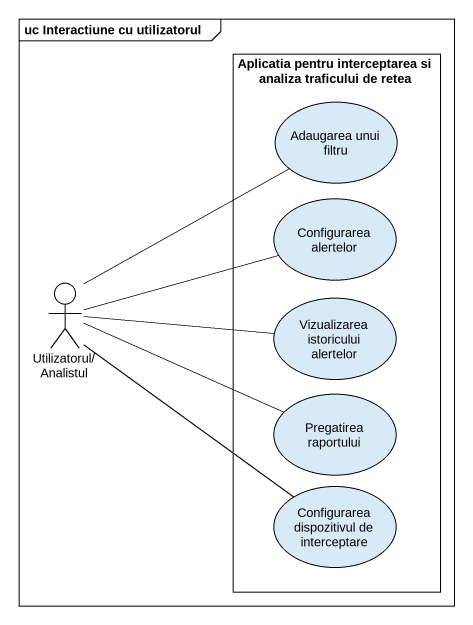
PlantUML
@startuml
mainframe uc Interactiune cu utilizatorul
rectangle "Aplicatia pentru interceptarea si analiza traficului de retea" as Aplicatia_pentru {
  usecase "Adaugarea unui filtru" as Adaugarea_unui_filtru
  usecase "Configurarea alertelor" as Configurarea_alertelor
  usecase "Vizualizarea istoricului alertelor" as Vizualizarea_istoricului
  usecase "Pregatirea raportului" as Pregatirea_raportului
  usecase "Configurarea dispozitivul de interceptare" as Configurarea_dispozitivul
}
actor "Utilizatorul/Analistul" as Utilizatorul_Analistul
Utilizatorul_Analistul -up- Adaugarea_unui_filtru
Utilizatorul_Analistul -right- Configurarea_alertelor
Utilizatorul_Analistul -right- Vizualizarea_istoricului
Utilizatorul_Analistul -right- Pregatirea_raportului
Utilizatorul_Analistul -- Configurarea_dispozitivul
@enduml
